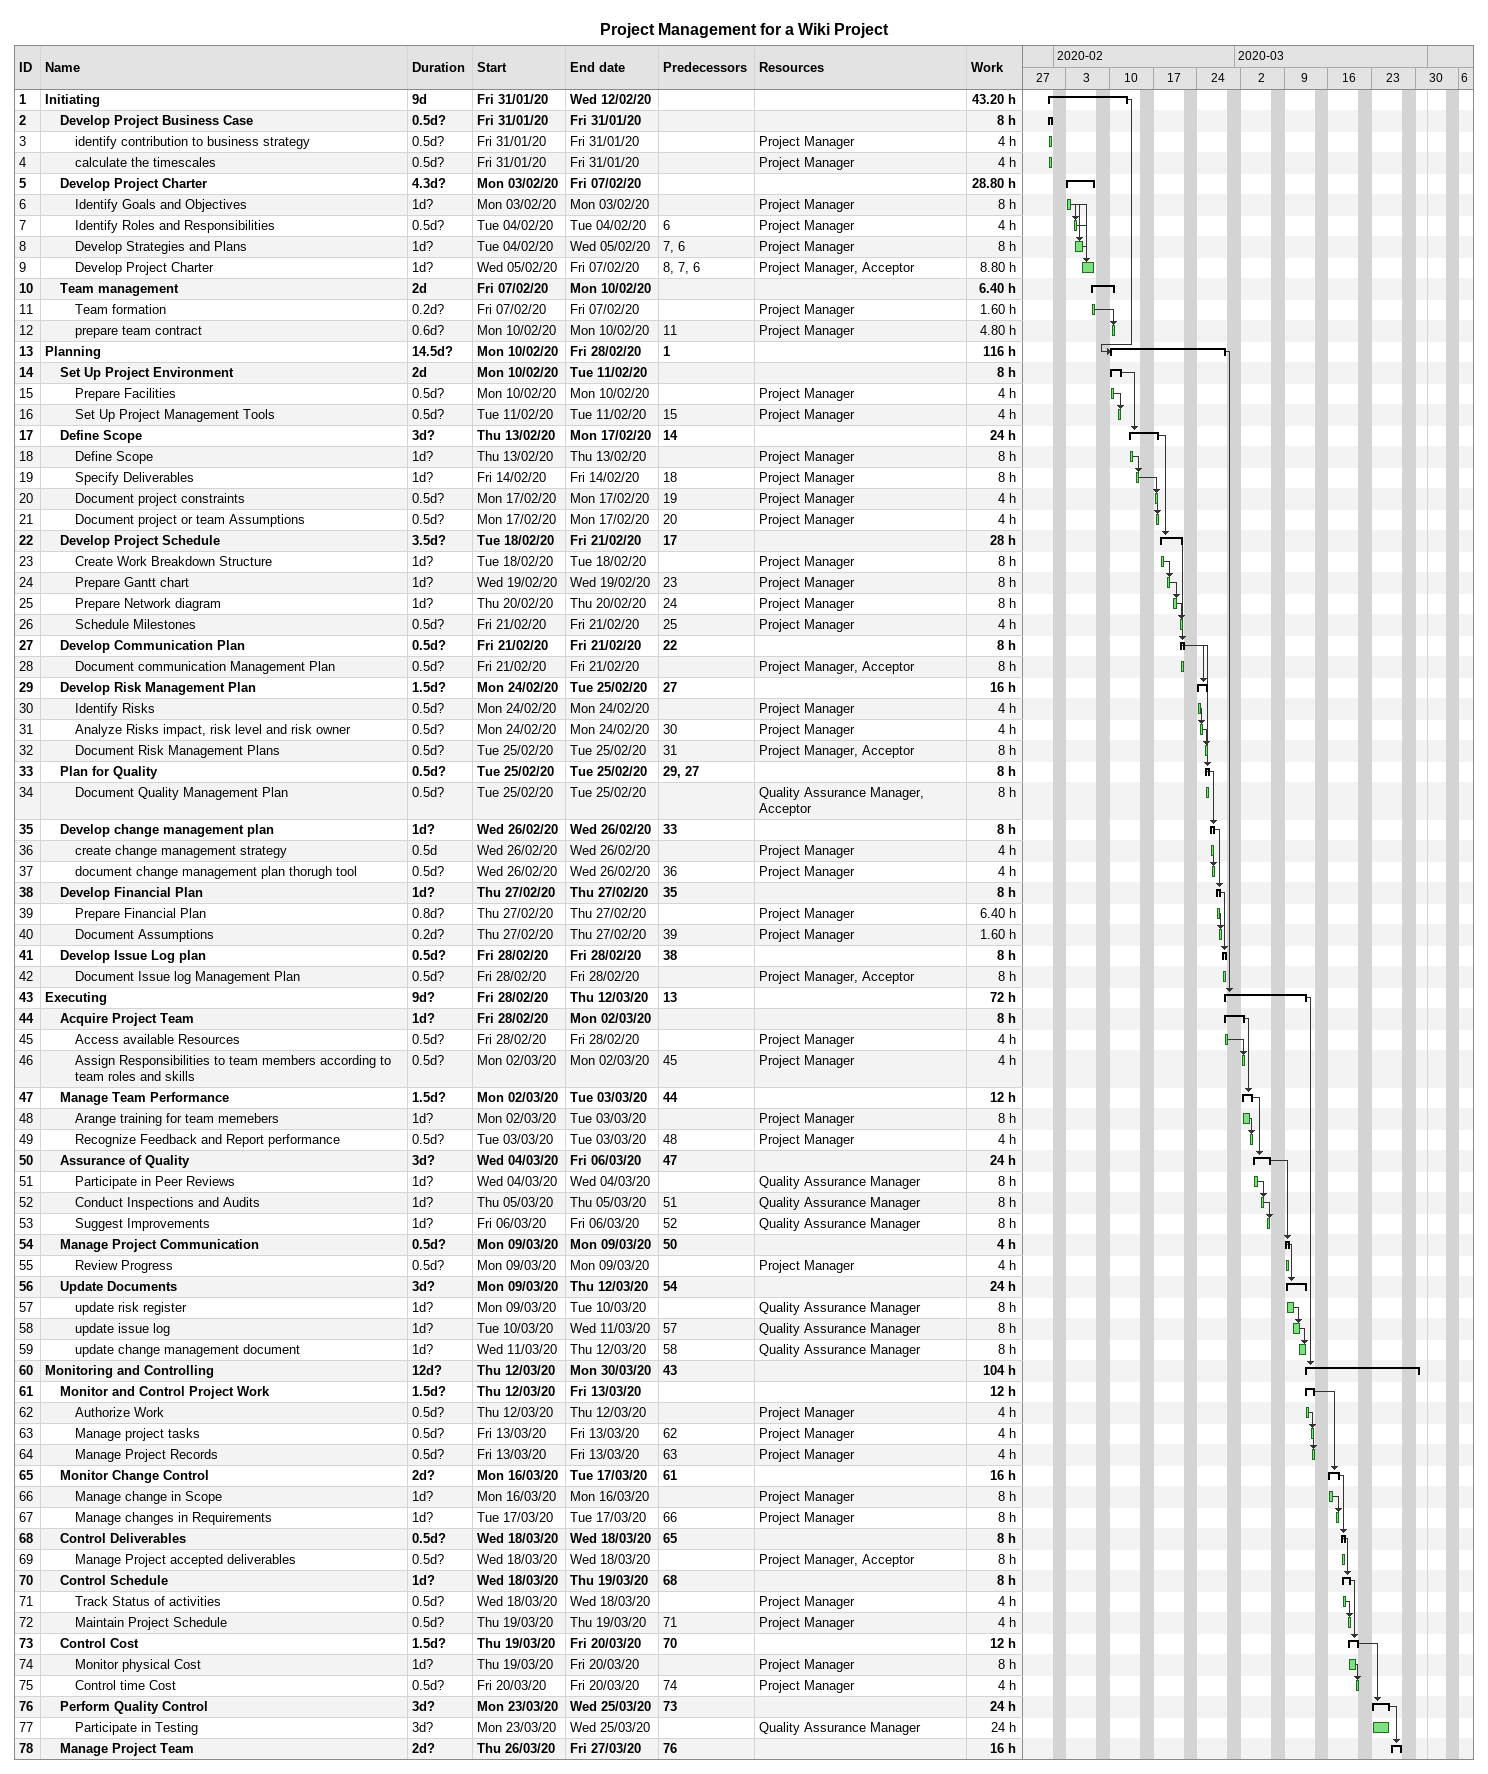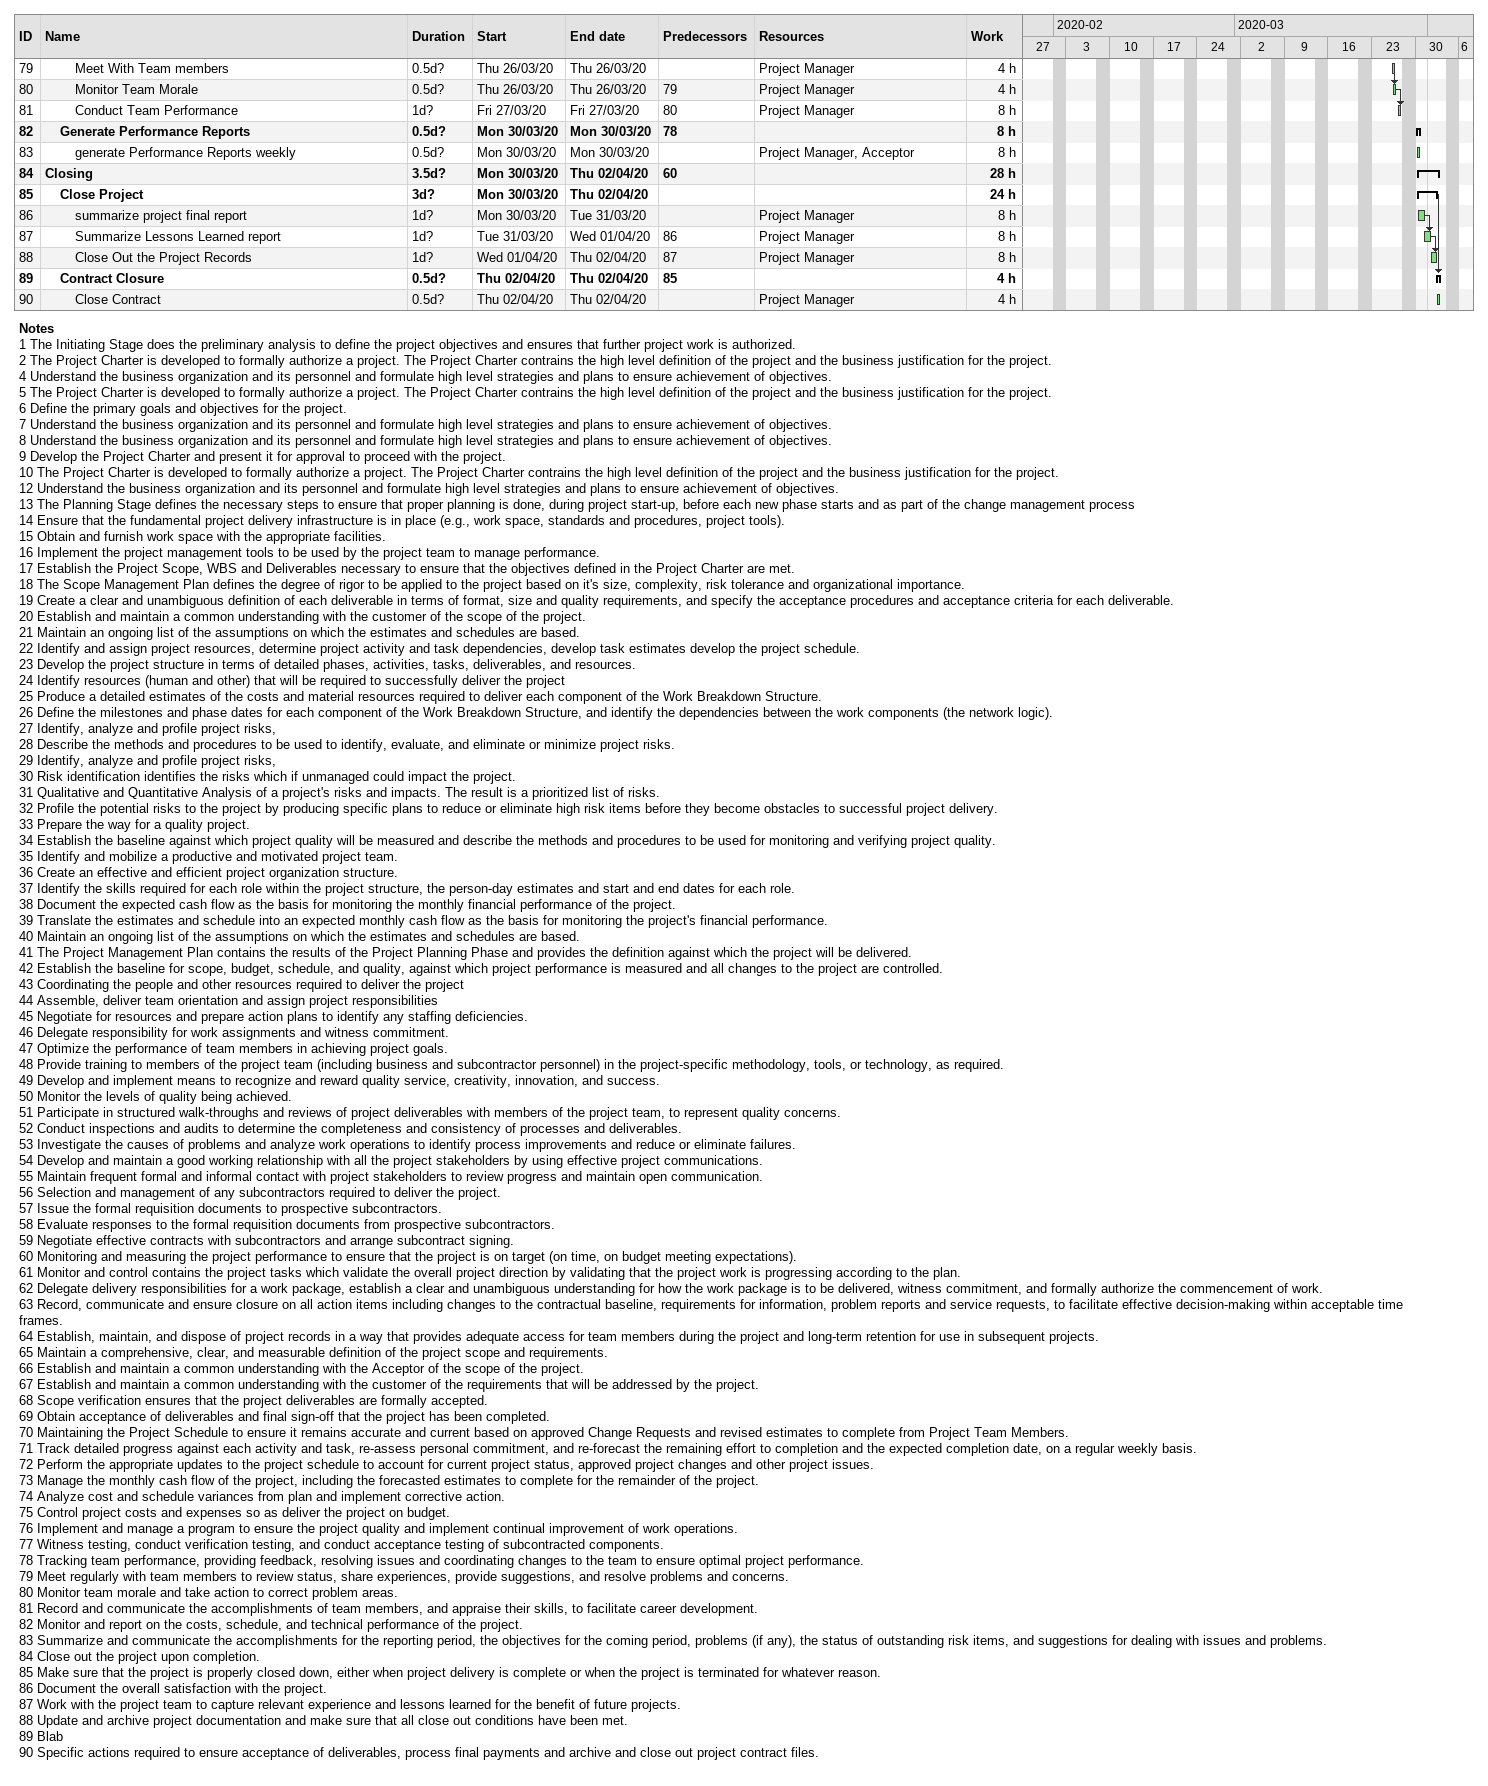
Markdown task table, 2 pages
Project Management for a Wiki Project

| ID | Level | Task | Duration | Start | Finish | Predecessors | Resources | Work (h) |
|---|---|---|---|---|---|---|---|---|
| 1 | 1 | **Initiating** | 9d | 2020-01-31 | 2020-02-12 |  |  | 43.20 |
| 2 | 2 | **Develop Project Business Case** | 0.5d? | 2020-01-31 | 2020-01-31 |  |  | 8 |
| 3 | 3 | identify contribution to business strategy | 0.5d? | 2020-01-31 | 2020-01-31 |  | Project Manager | 4 |
| 4 | 3 | calculate the timescales | 0.5d? | 2020-01-31 | 2020-01-31 |  | Project Manager | 4 |
| 5 | 2 | **Develop Project Charter** | 4.3d? | 2020-02-03 | 2020-02-07 |  |  | 28.80 |
| 6 | 3 | Identify Goals and Objectives | 1d? | 2020-02-03 | 2020-02-03 |  | Project Manager | 8 |
| 7 | 3 | Identify Roles and Responsibilities | 0.5d? | 2020-02-04 | 2020-02-04 | 6 | Project Manager | 4 |
| 8 | 3 | Develop Strategies and Plans | 1d? | 2020-02-04 | 2020-02-05 | 7, 6 | Project Manager | 8 |
| 9 | 3 | Develop Project Charter | 1d? | 2020-02-05 | 2020-02-07 | 8, 7, 6 | Project Manager, Acceptor | 8.80 |
| 10 | 2 | **Team management** | 2d | 2020-02-07 | 2020-02-10 |  |  | 6.40 |
| 11 | 3 | Team formation | 0.2d? | 2020-02-07 | 2020-02-07 |  | Project Manager | 1.60 |
| 12 | 3 | prepare team contract | 0.6d? | 2020-02-10 | 2020-02-10 | 11 | Project Manager | 4.80 |
| 13 | 1 | **Planning** | 14.5d? | 2020-02-10 | 2020-02-28 | 1 |  | 116 |
| 14 | 2 | **Set Up Project Environment** | 2d | 2020-02-10 | 2020-02-11 |  |  | 8 |
| 15 | 3 | Prepare Facilities | 0.5d? | 2020-02-10 | 2020-02-10 |  | Project Manager | 4 |
| 16 | 3 | Set Up Project Management Tools | 0.5d? | 2020-02-11 | 2020-02-11 | 15 | Project Manager | 4 |
| 17 | 2 | **Define Scope** | 3d? | 2020-02-13 | 2020-02-17 | 14 |  | 24 |
| 18 | 3 | Define Scope | 1d? | 2020-02-13 | 2020-02-13 |  | Project Manager | 8 |
| 19 | 3 | Specify Deliverables | 1d? | 2020-02-14 | 2020-02-14 | 18 | Project Manager | 8 |
| 20 | 3 | Document project constraints | 0.5d? | 2020-02-17 | 2020-02-17 | 19 | Project Manager | 4 |
| 21 | 3 | Document project or team Assumptions | 0.5d? | 2020-02-17 | 2020-02-17 | 20 | Project Manager | 4 |
| 22 | 2 | **Develop Project Schedule** | 3.5d? | 2020-02-18 | 2020-02-21 | 17 |  | 28 |
| 23 | 3 | Create Work Breakdown Structure | 1d? | 2020-02-18 | 2020-02-18 |  | Project Manager | 8 |
| 24 | 3 | Prepare Gantt chart | 1d? | 2020-02-19 | 2020-02-19 | 23 | Project Manager | 8 |
| 25 | 3 | Prepare Network diagram | 1d? | 2020-02-20 | 2020-02-20 | 24 | Project Manager | 8 |
| 26 | 3 | Schedule Milestones | 0.5d? | 2020-02-21 | 2020-02-21 | 25 | Project Manager | 4 |
| 27 | 2 | **Develop Communication Plan** | 0.5d? | 2020-02-21 | 2020-02-21 | 22 |  | 8 |
| 28 | 3 | Document communication Management Plan | 0.5d? | 2020-02-21 | 2020-02-21 |  | Project Manager, Acceptor | 8 |
| 29 | 2 | **Develop Risk Management Plan** | 1.5d? | 2020-02-24 | 2020-02-25 | 27 |  | 16 |
| 30 | 3 | Identify Risks | 0.5d? | 2020-02-24 | 2020-02-24 |  | Project Manager | 4 |
| 31 | 3 | Analyze Risks impact, risk level and risk owner | 0.5d? | 2020-02-24 | 2020-02-24 | 30 | Project Manager | 4 |
| 32 | 3 | Document Risk Management Plans | 0.5d? | 2020-02-25 | 2020-02-25 | 31 | Project Manager, Acceptor | 8 |
| 33 | 2 | **Plan for Quality** | 0.5d? | 2020-02-25 | 2020-02-25 | 29, 27 |  | 8 |
| 34 | 3 | Document Quality Management Plan | 0.5d? | 2020-02-25 | 2020-02-25 |  | Quality Assurance Manager, Acceptor | 8 |
| 35 | 2 | **Develop change management plan** | 1d? | 2020-02-26 | 2020-02-26 | 33 |  | 8 |
| 36 | 3 | create change management strategy | 0.5d | 2020-02-26 | 2020-02-26 |  | Project Manager | 4 |
| 37 | 3 | document change management plan thorugh tool | 0.5d? | 2020-02-26 | 2020-02-26 | 36 | Project Manager | 4 |
| 38 | 2 | **Develop Financial Plan** | 1d? | 2020-02-27 | 2020-02-27 | 35 |  | 8 |
| 39 | 3 | Prepare Financial Plan | 0.8d? | 2020-02-27 | 2020-02-27 |  | Project Manager | 6.40 |
| 40 | 3 | Document Assumptions | 0.2d? | 2020-02-27 | 2020-02-27 | 39 | Project Manager | 1.60 |
| 41 | 2 | **Develop Issue Log plan** | 0.5d? | 2020-02-28 | 2020-02-28 | 38 |  | 8 |
| 42 | 3 | Document Issue log Management Plan | 0.5d? | 2020-02-28 | 2020-02-28 |  | Project Manager, Acceptor | 8 |
| 43 | 1 | **Executing** | 9d? | 2020-02-28 | 2020-03-12 | 13 |  | 72 |
| 44 | 2 | **Acquire Project Team** | 1d? | 2020-02-28 | 2020-03-02 |  |  | 8 |
| 45 | 3 | Access available Resources | 0.5d? | 2020-02-28 | 2020-02-28 |  | Project Manager | 4 |
| 46 | 3 | Assign Responsibilities to team members according to team roles and skills | 0.5d? | 2020-03-02 | 2020-03-02 | 45 | Project Manager | 4 |
| 47 | 2 | **Manage Team Performance** | 1.5d? | 2020-03-02 | 2020-03-03 | 44 |  | 12 |
| 48 | 3 | Arange training for team memebers | 1d? | 2020-03-02 | 2020-03-03 |  | Project Manager | 8 |
| 49 | 3 | Recognize Feedback and Report performance | 0.5d? | 2020-03-03 | 2020-03-03 | 48 | Project Manager | 4 |
| 50 | 2 | **Assurance of Quality** | 3d? | 2020-03-04 | 2020-03-06 | 47 |  | 24 |
| 51 | 3 | Participate in Peer Reviews | 1d? | 2020-03-04 | 2020-03-04 |  | Quality Assurance Manager | 8 |
| 52 | 3 | Conduct Inspections and Audits | 1d? | 2020-03-05 | 2020-03-05 | 51 | Quality Assurance Manager | 8 |
| 53 | 3 | Suggest Improvements | 1d? | 2020-03-06 | 2020-03-06 | 52 | Quality Assurance Manager | 8 |
| 54 | 2 | **Manage Project Communication** | 0.5d? | 2020-03-09 | 2020-03-09 | 50 |  | 4 |
| 55 | 3 | Review Progress | 0.5d? | 2020-03-09 | 2020-03-09 |  | Project Manager | 4 |
| 56 | 2 | **Update Documents** | 3d? | 2020-03-09 | 2020-03-12 | 54 |  | 24 |
| 57 | 3 | update risk register | 1d? | 2020-03-09 | 2020-03-10 |  | Quality Assurance Manager | 8 |
| 58 | 3 | update issue log | 1d? | 2020-03-10 | 2020-03-11 | 57 | Quality Assurance Manager | 8 |
| 59 | 3 | update change management document | 1d? | 2020-03-11 | 2020-03-12 | 58 | Quality Assurance Manager | 8 |
| 60 | 1 | **Monitoring and Controlling** | 12d? | 2020-03-12 | 2020-03-30 | 43 |  | 104 |
| 61 | 2 | **Monitor and Control Project Work** | 1.5d? | 2020-03-12 | 2020-03-13 |  |  | 12 |
| 62 | 3 | Authorize Work | 0.5d? | 2020-03-12 | 2020-03-12 |  | Project Manager | 4 |
| 63 | 3 | Manage project tasks | 0.5d? | 2020-03-13 | 2020-03-13 | 62 | Project Manager | 4 |
| 64 | 3 | Manage Project Records | 0.5d? | 2020-03-13 | 2020-03-13 | 63 | Project Manager | 4 |
| 65 | 2 | **Monitor Change Control** | 2d? | 2020-03-16 | 2020-03-17 | 61 |  | 16 |
| 66 | 3 | Manage change in Scope | 1d? | 2020-03-16 | 2020-03-16 |  | Project Manager | 8 |
| 67 | 3 | Manage changes in Requirements | 1d? | 2020-03-17 | 2020-03-17 | 66 | Project Manager | 8 |
| 68 | 2 | **Control Deliverables** | 0.5d? | 2020-03-18 | 2020-03-18 | 65 |  | 8 |
| 69 | 3 | Manage Project accepted deliverables | 0.5d? | 2020-03-18 | 2020-03-18 |  | Project Manager, Acceptor | 8 |
| 70 | 2 | **Control Schedule** | 1d? | 2020-03-18 | 2020-03-19 | 68 |  | 8 |
| 71 | 3 | Track Status of activities | 0.5d? | 2020-03-18 | 2020-03-18 |  | Project Manager | 4 |
| 72 | 3 | Maintain Project Schedule | 0.5d? | 2020-03-19 | 2020-03-19 | 71 | Project Manager | 4 |
| 73 | 2 | **Control Cost** | 1.5d? | 2020-03-19 | 2020-03-20 | 70 |  | 12 |
| 74 | 3 | Monitor physical Cost | 1d? | 2020-03-19 | 2020-03-20 |  | Project Manager | 8 |
| 75 | 3 | Control time Cost | 0.5d? | 2020-03-20 | 2020-03-20 | 74 | Project Manager | 4 |
| 76 | 2 | **Perform Quality Control** | 3d? | 2020-03-23 | 2020-03-25 | 73 |  | 24 |
| 77 | 3 | Participate in Testing | 3d? | 2020-03-23 | 2020-03-25 |  | Quality Assurance Manager | 24 |
| 78 | 2 | **Manage Project Team** | 2d? | 2020-03-26 | 2020-03-27 | 76 |  | 16 |
| 79 | 3 | Meet With Team members | 0.5d? | 2020-03-26 | 2020-03-26 |  | Project Manager | 4 |
| 80 | 3 | Monitor Team Morale | 0.5d? | 2020-03-26 | 2020-03-26 | 79 | Project Manager | 4 |
| 81 | 3 | Conduct Team Performance | 1d? | 2020-03-27 | 2020-03-27 | 80 | Project Manager | 8 |
| 82 | 2 | **Generate Performance Reports** | 0.5d? | 2020-03-30 | 2020-03-30 | 78 |  | 8 |
| 83 | 3 | generate Performance Reports weekly | 0.5d? | 2020-03-30 | 2020-03-30 |  | Project Manager, Acceptor | 8 |
| 84 | 1 | **Closing** | 3.5d? | 2020-03-30 | 2020-04-02 | 60 |  | 28 |
| 85 | 2 | **Close Project** | 3d? | 2020-03-30 | 2020-04-02 |  |  | 24 |
| 86 | 3 | summarize project final report | 1d? | 2020-03-30 | 2020-03-31 |  | Project Manager | 8 |
| 87 | 3 | Summarize Lessons Learned report | 1d? | 2020-03-31 | 2020-04-01 | 86 | Project Manager | 8 |
| 88 | 3 | Close Out the Project Records | 1d? | 2020-04-01 | 2020-04-02 | 87 | Project Manager | 8 |
| 89 | 2 | **Contract Closure** | 0.5d? | 2020-04-02 | 2020-04-02 | 85 |  | 4 |
| 90 | 3 | Close Contract | 0.5d? | 2020-04-02 | 2020-04-02 |  | Project Manager | 4 |

Notes
- 1: The Initiating Stage does the preliminary analysis to define the project objectives and ensures that further project work is authorized.
- 2: The Project Charter is developed to formally authorize a project. The Project Charter contrains the high level definition of the project and the business justification for the project.
- 4: Understand the business organization and its personnel and formulate high level strategies and plans to ensure achievement of objectives.
- 5: The Project Charter is developed to formally authorize a project. The Project Charter contrains the high level definition of the project and the business justification for the project.
- 6: Define the primary goals and objectives for the project.
- 7: Understand the business organization and its personnel and formulate high level strategies and plans to ensure achievement of objectives.
- 8: Understand the business organization and its personnel and formulate high level strategies and plans to ensure achievement of objectives.
- 9: Develop the Project Charter and present it for approval to proceed with the project.
- 10: The Project Charter is developed to formally authorize a project. The Project Charter contrains the high level definition of the project and the business justification for the project.
- 12: Understand the business organization and its personnel and formulate high level strategies and plans to ensure achievement of objectives.
- 13: The Planning Stage defines the necessary steps to ensure that proper planning is done, during project start-up, before each new phase starts and as part of the change management process
- 14: Ensure that the fundamental project delivery infrastructure is in place (e.g., work space, standards and procedures, project tools).
- 15: Obtain and furnish work space with the appropriate facilities.
- 16: Implement the project management tools to be used by the project team to manage performance.
- 17: Establish the Project Scope, WBS and Deliverables necessary to ensure that the objectives defined in the Project Charter are met.
- 18: The Scope Management Plan defines the degree of rigor to be applied to the project based on it's size, complexity, risk tolerance and organizational importance.
- 19: Create a clear and unambiguous definition of each deliverable in terms of format, size and quality requirements, and specify the acceptance procedures and acceptance criteria for each deliverable.
- 20: Establish and maintain a common understanding with the customer of the scope of the project.
- 21: Maintain an ongoing list of the assumptions on which the estimates and schedules are based.
- 22: Identify and assign project resources, determine project activity and task dependencies, develop task estimates develop the project schedule.
- 23: Develop the project structure in terms of detailed phases, activities, tasks, deliverables, and resources.
- 24: Identify resources (human and other) that will be required to successfully deliver the project
- 25: Produce a detailed estimates of the costs and material resources required to deliver each component of the Work Breakdown Structure.
- 26: Define the milestones and phase dates for each component of the Work Breakdown Structure, and identify the dependencies between the work components (the network logic).
- 27: Identify, analyze and profile project risks,
- 28: Describe the methods and procedures to be used to identify, evaluate, and eliminate or minimize project risks.
- 29: Identify, analyze and profile project risks,
- 30: Risk identification identifies the risks which if unmanaged could impact the project.
- 31: Qualitative and Quantitative Analysis of a project's risks and impacts. The result is a prioritized list of risks.
- 32: Profile the potential risks to the project by producing specific plans to reduce or eliminate high risk items before they become obstacles to successful project delivery.
- 33: Prepare the way for a quality project.
- 34: Establish the baseline against which project quality will be measured and describe the methods and procedures to be used for monitoring and verifying project quality.
- 35: Identify and mobilize a productive and motivated project team.
- 36: Create an effective and efficient project organization structure.
- 37: Identify the skills required for each role within the project structure, the person-day estimates and start and end dates for each role.
- 38: Document the expected cash flow as the basis for monitoring the monthly financial performance of the project.
- 39: Translate the estimates and schedule into an expected monthly cash flow as the basis for monitoring the project's financial performance.
- 40: Maintain an ongoing list of the assumptions on which the estimates and schedules are based.
- 41: The Project Management Plan contains the results of the Project Planning Phase and provides the definition against which the project will be delivered.
- 42: Establish the baseline for scope, budget, schedule, and quality, against which project performance is measured and all changes to the project are controlled.
- 43: Coordinating the people and other resources required to deliver the project
- 44: Assemble, deliver team orientation and assign project responsibilities
- 45: Negotiate for resources and prepare action plans to identify any staffing deficiencies.
- 46: Delegate responsibility for work assignments and witness commitment.
- 47: Optimize the performance of team members in achieving project goals.
- 48: Provide training to members of the project team (including business and subcontractor personnel) in the project-specific methodology, tools, or technology, as required.
- 49: Develop and implement means to recognize and reward quality service, creativity, innovation, and success.
- 50: Monitor the levels of quality being achieved.
- 51: Participate in structured walk-throughs and reviews of project deliverables with members of the project team, to represent quality concerns.
- 52: Conduct inspections and audits to determine the completeness and consistency of processes and deliverables.
- 53: Investigate the causes of problems and analyze work operations to identify process improvements and reduce or eliminate failures.
- 54: Develop and maintain a good working relationship with all the project stakeholders by using effective project communications.
- 55: Maintain frequent formal and informal contact with project stakeholders to review progress and maintain open communication.
- 56: Selection and management of any subcontractors required to deliver the project.
- 57: Issue the formal requisition documents to prospective subcontractors.
- 58: Evaluate responses to the formal requisition documents from prospective subcontractors.
- 59: Negotiate effective contracts with subcontractors and arrange subcontract signing.
- 60: Monitoring and measuring the project performance to ensure that the project is on target (on time, on budget meeting expectations).
- 61: Monitor and control contains the project tasks which validate the overall project direction by validating that the project work is progressing according to the plan.
- 62: Delegate delivery responsibilities for a work package, establish a clear and unambiguous understanding for how the work package is to be delivered, witness commitment, and formally authorize the commencement of work.
- 63: Record, communicate and ensure closure on all action items including changes to the contractual baseline, requirements for information, problem reports and service requests, to facilitate effective decision-making within acceptable time frames.
- 64: Establish, maintain, and dispose of project records in a way that provides adequate access for team members during the project and long-term retention for use in subsequent projects.
- 65: Maintain a comprehensive, clear, and measurable definition of the project scope and requirements.
- 66: Establish and maintain a common understanding with the Acceptor of the scope of the project.
- 67: Establish and maintain a common understanding with the customer of the requirements that will be addressed by the project.
- 68: Scope verification ensures that the project deliverables are formally accepted.
- 69: Obtain acceptance of deliverables and final sign-off that the project has been completed.
- 70: Maintaining the Project Schedule to ensure it remains accurate and current based on approved Change Requests and revised estimates to complete from Project Team Members.
- 71: Track detailed progress against each activity and task, re-assess personal commitment, and re-forecast the remaining effort to completion and the expected completion date, on a regular weekly basis.
- 72: Perform the appropriate updates to the project schedule to account for current project status, approved project changes and other project issues.
- 73: Manage the monthly cash flow of the project, including the forecasted estimates to complete for the remainder of the project.
- 74: Analyze cost and schedule variances from plan and implement corrective action.
- 75: Control project costs and expenses so as deliver the project on budget.
- 76: Implement and manage a program to ensure the project quality and implement continual improvement of work operations.
- 77: Witness testing, conduct verification testing, and conduct acceptance testing of subcontracted components.
- 78: Tracking team performance, providing feedback, resolving issues and coordinating changes to the team to ensure optimal project performance.
- 79: Meet regularly with team members to review status, share experiences, provide suggestions, and resolve problems and concerns.
- 80: Monitor team morale and take action to correct problem areas.
- 81: Record and communicate the accomplishments of team members, and appraise their skills, to facilitate career development.
- 82: Monitor and report on the costs, schedule, and technical performance of the project.
- 83: Summarize and communicate the accomplishments for the reporting period, the objectives for the coming period, problems (if any), the status of outstanding risk items, and suggestions for dealing with issues and problems.
- 84: Close out the project upon completion.
- 85: Make sure that the project is properly closed down, either when project delivery is complete or when the project is terminated for whatever reason.
- 86: Document the overall satisfaction with the project.
- 87: Work with the project team to capture relevant experience and lessons learned for the benefit of future projects.
- 88: Update and archive project documentation and make sure that all close out conditions have been met.
- 89: Blab
- 90: Specific actions required to ensure acceptance of deliverables, process final payments and archive and close out project contract files.
